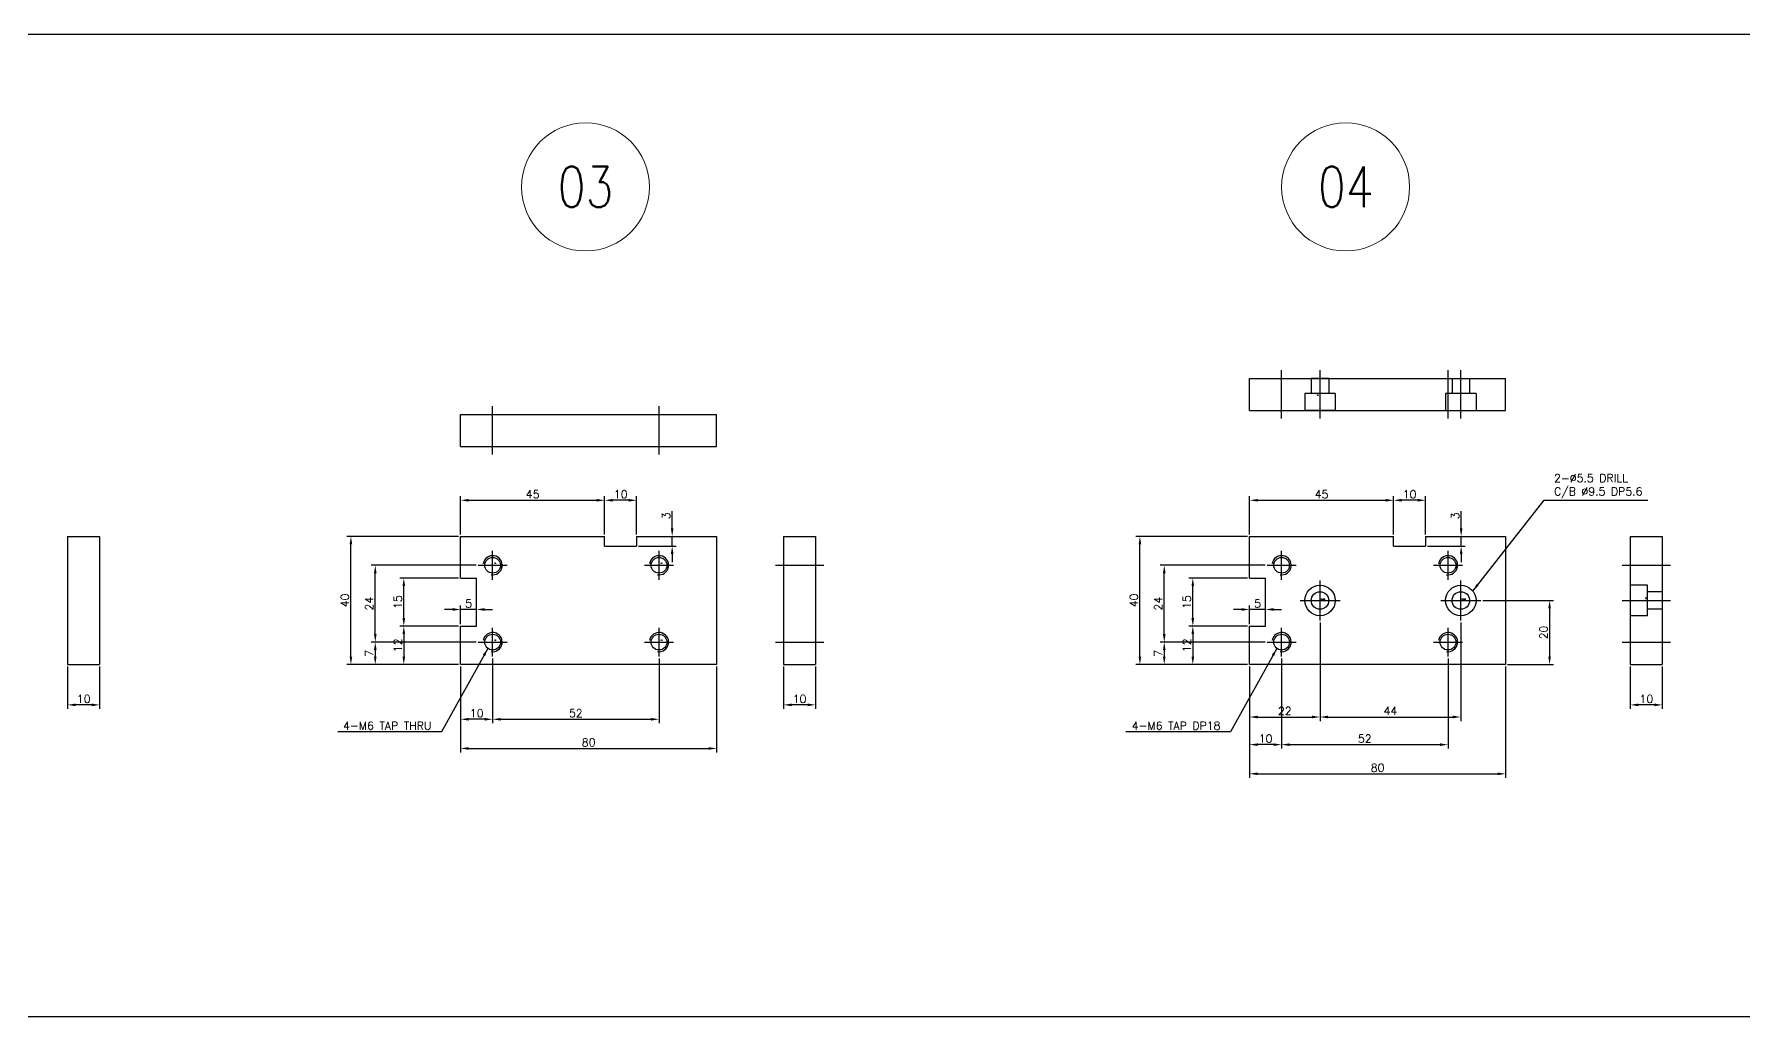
# Model space of a CAD drawing. Header units: millimetres. Extents: x 6260 to 8547, y 5314 to 5985.
# Drawn here: x 6922 to 7456, y 5314 to 5621 of the extents above; entities that cross this region are included whole.
import ezdxf
from ezdxf.enums import TextEntityAlignment as Align

# ---------------------------------------------------------------- set-up
doc = ezdxf.new("R2010")
doc.units = ezdxf.units.MM
doc.linetypes.add('CENTER', pattern=[50.8, 31.75, -6.35, 6.35, -6.35])
doc.linetypes.add('HIDDEN', pattern=[9.525, 6.35, -3.175])
doc.layers.add('05_Datum&CARLine', color=1, linetype='Continuous', lineweight=9)
doc.layers.add('22_Text', color=2, linetype='Continuous', lineweight=20)
doc.layers.add('1', color=220, linetype='CENTER')
doc.layers.add('3', color=223, linetype='HIDDEN')
doc.styles.get("Standard").update_dxf_attribs({"font": 'romans.shx', "bigfont": 'whgtxt.shx'})
doc.dimstyles.new('ISO-25', dxfattribs={"dimtxt": 2.5, "dimasz": 2.5, "dimexe": 1.25, "dimexo": 0.625, "dimtad": 1, "dimtxsty": 'Standard', "dimcen": 2.5, "dimadec": 0, "dimazin": 0, "dimtfac": 1, "dimtmove": 0, "dimatfit": 3, "dimfxl": 1, "dimarcsym": 0})

# ---------------------------------------------------------------- blocks, each defined once
blk = doc.blocks.new('*D367')
at = {"color": 0, "lineweight": -2, "transparency": 16777216}
for p, q in [((6932.18, 5423.87), (6932.18, 5410.65)), ((6942.18, 5423.87), (6942.18, 5410.65)), ((6939.68, 5411.9), (6934.68, 5411.9))]:
    blk.add_line(p, q, dxfattribs=at)
at = {"color": 0, "transparency": 16777216}
for points in [[(6934.68, 5412.31), (6934.68, 5411.48), (6932.18, 5411.9)], [(6939.68, 5412.31), (6939.68, 5411.48), (6942.18, 5411.9)]]:
    blk.add_solid(points, dxfattribs=at)
at = {"layer": 'Defpoints', "color": 0, "transparency": 16777216}
for p in [(6932.18, 5424.5), (6942.18, 5424.5), (6932.18, 5411.9)]:
    blk.add_point(p, dxfattribs=at)
at = {"color": 0, "transparency": 16777216, "insert": (6937.18, 5413.77), "char_height": 2.5, "attachment_point": 5}
blk.add_mtext('10', dxfattribs=at)
blk = doc.blocks.new('*D295')
at = {"color": 0, "lineweight": -2, "transparency": 16777216}
for p, q in [((7054.36, 5436.5), (7035.98, 5436.5)), ((7037.23, 5434), (7037.23, 5427)), ((7054.36, 5424.5), (7035.98, 5424.5))]:
    blk.add_line(p, q, dxfattribs=at)
at = {"color": 0, "transparency": 16777216}
for points in [[(7036.82, 5434), (7037.65, 5434), (7037.23, 5436.5)], [(7036.82, 5427), (7037.65, 5427), (7037.23, 5424.5)]]:
    blk.add_solid(points, dxfattribs=at)
at = {"layer": 'Defpoints', "color": 0, "transparency": 16777216}
for p in [(7054.99, 5436.5), (7037.23, 5424.5), (7054.99, 5424.5)]:
    blk.add_point(p, dxfattribs=at)
at = {"color": 0, "transparency": 16777216, "insert": (7035.36, 5430.5), "char_height": 2.5, "attachment_point": 5, "rotation": 90}
blk.add_mtext('12', dxfattribs=at)
blk = doc.blocks.new('*D296')
at = {"color": 0, "lineweight": -2, "transparency": 16777216}
for p, q in [((7054.36, 5451.5), (7035.98, 5451.5)), ((7037.23, 5439), (7037.23, 5449)), ((7054.36, 5436.5), (7035.98, 5436.5))]:
    blk.add_line(p, q, dxfattribs=at)
at = {"color": 0, "transparency": 16777216}
for points in [[(7036.82, 5449), (7037.65, 5449), (7037.23, 5451.5)], [(7036.82, 5439), (7037.65, 5439), (7037.23, 5436.5)]]:
    blk.add_solid(points, dxfattribs=at)
at = {"layer": 'Defpoints', "color": 0, "transparency": 16777216}
for p in [(7037.23, 5451.5), (7054.99, 5451.5), (7054.99, 5436.5)]:
    blk.add_point(p, dxfattribs=at)
at = {"color": 0, "transparency": 16777216, "insert": (7035.36, 5444), "char_height": 2.5, "attachment_point": 5, "rotation": 90}
blk.add_mtext('15', dxfattribs=at)
blk = doc.blocks.new('*D297')
at = {"color": 0, "lineweight": -2, "transparency": 16777216}
for p, q in [((7052.49, 5441.69), (7049.99, 5441.69)), ((7054.99, 5437.12), (7054.99, 5442.94)), ((7059.99, 5441.69), (7054.99, 5441.69)), ((7059.99, 5437.12), (7059.99, 5442.94)), ((7062.49, 5441.69), (7064.99, 5441.69))]:
    blk.add_line(p, q, dxfattribs=at)
at = {"color": 0, "transparency": 16777216}
for points in [[(7052.49, 5442.11), (7052.49, 5441.27), (7054.99, 5441.69)], [(7062.49, 5442.11), (7062.49, 5441.27), (7059.99, 5441.69)]]:
    blk.add_solid(points, dxfattribs=at)
at = {"layer": 'Defpoints', "color": 0, "transparency": 16777216}
for p in [(7054.99, 5441.69), (7054.99, 5436.5), (7059.99, 5436.5)]:
    blk.add_point(p, dxfattribs=at)
at = {"color": 0, "transparency": 16777216, "insert": (7057.49, 5443.57), "char_height": 2.5, "attachment_point": 5}
blk.add_mtext('5', dxfattribs=at)
blk = doc.blocks.new('*D298')
at = {"color": 0, "lineweight": -2, "transparency": 16777216}
for p, q in [((7054.99, 5465.12), (7054.99, 5477.04)), ((7099.99, 5465.12), (7099.99, 5477.04)), ((7057.49, 5475.79), (7097.49, 5475.79))]:
    blk.add_line(p, q, dxfattribs=at)
at = {"color": 0, "transparency": 16777216}
for points in [[(7057.49, 5476.21), (7057.49, 5475.37), (7054.99, 5475.79)], [(7097.49, 5476.21), (7097.49, 5475.37), (7099.99, 5475.79)]]:
    blk.add_solid(points, dxfattribs=at)
at = {"layer": 'Defpoints', "color": 0, "transparency": 16777216}
for p in [(7099.99, 5475.79), (7054.99, 5464.5), (7099.99, 5464.5)]:
    blk.add_point(p, dxfattribs=at)
at = {"color": 0, "transparency": 16777216, "insert": (7077.49, 5477.66), "char_height": 2.5, "attachment_point": 5}
blk.add_mtext('45', dxfattribs=at)
blk = doc.blocks.new('*D299')
at = {"color": 0, "lineweight": -2, "transparency": 16777216}
for p, q in [((7099.99, 5465.12), (7099.99, 5477.04)), ((7109.99, 5465.12), (7109.99, 5477.04)), ((7107.49, 5475.79), (7102.49, 5475.79))]:
    blk.add_line(p, q, dxfattribs=at)
at = {"color": 0, "transparency": 16777216}
for points in [[(7102.49, 5476.21), (7102.49, 5475.37), (7099.99, 5475.79)], [(7107.49, 5476.21), (7107.49, 5475.37), (7109.99, 5475.79)]]:
    blk.add_solid(points, dxfattribs=at)
at = {"layer": 'Defpoints', "color": 0, "transparency": 16777216}
for p in [(7099.99, 5475.79), (7099.99, 5464.5), (7109.99, 5464.5)]:
    blk.add_point(p, dxfattribs=at)
at = {"color": 0, "transparency": 16777216, "insert": (7104.99, 5477.66), "char_height": 2.5, "attachment_point": 5}
blk.add_mtext('10', dxfattribs=at)
blk = doc.blocks.new('*D300')
at = {"color": 0, "lineweight": -2, "transparency": 16777216}
for p, q in [((7121.09, 5467), (7121.09, 5472.41)), ((7110.61, 5464.5), (7122.34, 5464.5)), ((7110.61, 5461.5), (7122.34, 5461.5)), ((7121.09, 5461.5), (7121.09, 5464.5)), ((7121.09, 5459), (7121.09, 5456.5))]:
    blk.add_line(p, q, dxfattribs=at)
at = {"color": 0, "transparency": 16777216}
for points in [[(7120.67, 5467), (7121.51, 5467), (7121.09, 5464.5)], [(7120.67, 5459), (7121.51, 5459), (7121.09, 5461.5)]]:
    blk.add_solid(points, dxfattribs=at)
at = {"layer": 'Defpoints', "color": 0, "transparency": 16777216}
for p in [(7109.99, 5464.5), (7109.99, 5461.5), (7121.09, 5461.5)]:
    blk.add_point(p, dxfattribs=at)
at = {"color": 0, "transparency": 16777216, "insert": (7119.22, 5470.95), "char_height": 2.5, "attachment_point": 5, "rotation": 90}
blk.add_mtext('3', dxfattribs=at)
blk = doc.blocks.new('*D301')
at = {"color": 0, "lineweight": -2, "transparency": 16777216}
for p, q in [((7054.99, 5423.87), (7054.99, 5397.05)), ((7134.99, 5423.87), (7134.99, 5397.05)), ((7057.49, 5398.3), (7132.49, 5398.3))]:
    blk.add_line(p, q, dxfattribs=at)
at = {"color": 0, "transparency": 16777216}
for points in [[(7057.49, 5398.71), (7057.49, 5397.88), (7054.99, 5398.3)], [(7132.49, 5398.71), (7132.49, 5397.88), (7134.99, 5398.3)]]:
    blk.add_solid(points, dxfattribs=at)
at = {"layer": 'Defpoints', "color": 0, "transparency": 16777216}
for p in [(7054.99, 5424.5), (7134.99, 5424.5), (7134.99, 5398.3)]:
    blk.add_point(p, dxfattribs=at)
at = {"color": 0, "transparency": 16777216, "insert": (7094.99, 5400.17), "char_height": 2.5, "attachment_point": 5}
blk.add_mtext('80', dxfattribs=at)
blk = doc.blocks.new('*D302')
at = {"color": 0, "lineweight": -2, "transparency": 16777216}
for p, q in [((7054.36, 5464.5), (7019.46, 5464.5)), ((7020.71, 5427), (7020.71, 5462)), ((7054.36, 5424.5), (7019.46, 5424.5))]:
    blk.add_line(p, q, dxfattribs=at)
at = {"color": 0, "transparency": 16777216}
for points in [[(7020.29, 5462), (7021.12, 5462), (7020.71, 5464.5)], [(7020.29, 5427), (7021.12, 5427), (7020.71, 5424.5)]]:
    blk.add_solid(points, dxfattribs=at)
at = {"layer": 'Defpoints', "color": 0, "transparency": 16777216}
for p in [(7020.71, 5464.5), (7054.99, 5464.5), (7054.99, 5424.5)]:
    blk.add_point(p, dxfattribs=at)
at = {"color": 0, "transparency": 16777216, "insert": (7018.83, 5444.5), "char_height": 2.5, "attachment_point": 5, "rotation": 90}
blk.add_mtext('40', dxfattribs=at)
blk = doc.blocks.new('*D359')
at = {"color": 0, "lineweight": -2, "transparency": 16777216}
for p, q in [((7064.99, 5426.37), (7064.99, 5406.15)), ((7116.99, 5426.37), (7116.99, 5406.15)), ((7067.49, 5407.4), (7114.49, 5407.4))]:
    blk.add_line(p, q, dxfattribs=at)
at = {"color": 0, "transparency": 16777216}
for points in [[(7067.49, 5407.82), (7067.49, 5406.99), (7064.99, 5407.4)], [(7114.49, 5407.82), (7114.49, 5406.99), (7116.99, 5407.4)]]:
    blk.add_solid(points, dxfattribs=at)
at = {"layer": 'Defpoints', "color": 0, "transparency": 16777216}
for p in [(7064.99, 5427), (7116.99, 5427), (7116.99, 5407.4)]:
    blk.add_point(p, dxfattribs=at)
at = {"color": 0, "transparency": 16777216, "insert": (7090.99, 5409.28), "char_height": 2.5, "attachment_point": 5}
blk.add_mtext('52', dxfattribs=at)
blk = doc.blocks.new('*D360')
at = {"color": 0, "lineweight": -2, "transparency": 16777216}
for p, q in [((7054.99, 5423.87), (7054.99, 5406.15)), ((7064.99, 5426.37), (7064.99, 5406.15)), ((7062.49, 5407.4), (7057.49, 5407.4))]:
    blk.add_line(p, q, dxfattribs=at)
at = {"color": 0, "transparency": 16777216}
for points in [[(7057.49, 5407.82), (7057.49, 5406.99), (7054.99, 5407.4)], [(7062.49, 5407.82), (7062.49, 5406.99), (7064.99, 5407.4)]]:
    blk.add_solid(points, dxfattribs=at)
at = {"layer": 'Defpoints', "color": 0, "transparency": 16777216}
for p in [(7054.99, 5424.5), (7064.99, 5427), (7054.99, 5407.4)]:
    blk.add_point(p, dxfattribs=at)
at = {"color": 0, "transparency": 16777216, "insert": (7059.99, 5409.28), "char_height": 2.5, "attachment_point": 5}
blk.add_mtext('10', dxfattribs=at)
blk = doc.blocks.new('*D361')
at = {"color": 0, "lineweight": -2, "transparency": 16777216}
for p, q in [((7059.86, 5431.5), (7027.06, 5431.5)), ((7028.31, 5429), (7028.31, 5427)), ((7054.36, 5424.5), (7027.06, 5424.5))]:
    blk.add_line(p, q, dxfattribs=at)
at = {"color": 0, "transparency": 16777216}
for points in [[(7027.9, 5429), (7028.73, 5429), (7028.31, 5431.5)], [(7027.9, 5427), (7028.73, 5427), (7028.31, 5424.5)]]:
    blk.add_solid(points, dxfattribs=at)
at = {"layer": 'Defpoints', "color": 0, "transparency": 16777216}
for p in [(7060.49, 5431.5), (7028.31, 5424.5), (7054.99, 5424.5)]:
    blk.add_point(p, dxfattribs=at)
at = {"color": 0, "transparency": 16777216, "insert": (7026.44, 5428), "char_height": 2.5, "attachment_point": 5, "rotation": 90}
blk.add_mtext('7', dxfattribs=at)
blk = doc.blocks.new('*D362')
at = {"color": 0, "lineweight": -2, "transparency": 16777216}
for p, q in [((7059.86, 5455.5), (7027.06, 5455.5)), ((7028.31, 5434), (7028.31, 5453)), ((7059.86, 5431.5), (7027.06, 5431.5))]:
    blk.add_line(p, q, dxfattribs=at)
at = {"color": 0, "transparency": 16777216}
for points in [[(7027.9, 5453), (7028.73, 5453), (7028.31, 5455.5)], [(7027.9, 5434), (7028.73, 5434), (7028.31, 5431.5)]]:
    blk.add_solid(points, dxfattribs=at)
at = {"layer": 'Defpoints', "color": 0, "transparency": 16777216}
for p in [(7028.31, 5455.5), (7060.49, 5455.5), (7060.49, 5431.5)]:
    blk.add_point(p, dxfattribs=at)
at = {"color": 0, "transparency": 16777216, "insert": (7026.44, 5443.5), "char_height": 2.5, "attachment_point": 5, "rotation": 90}
blk.add_mtext('24', dxfattribs=at)
blk = doc.blocks.new('*D370')
at = {"color": 0, "lineweight": -2, "transparency": 16777216}
for p, q in [((7155.9, 5423.87), (7155.9, 5410.65)), ((7165.9, 5423.87), (7165.9, 5410.65)), ((7163.4, 5411.9), (7158.4, 5411.9))]:
    blk.add_line(p, q, dxfattribs=at)
at = {"color": 0, "transparency": 16777216}
for points in [[(7158.4, 5412.31), (7158.4, 5411.48), (7155.9, 5411.9)], [(7163.4, 5412.31), (7163.4, 5411.48), (7165.9, 5411.9)]]:
    blk.add_solid(points, dxfattribs=at)
at = {"layer": 'Defpoints', "color": 0, "transparency": 16777216}
for p in [(7155.9, 5424.5), (7165.9, 5424.5), (7155.9, 5411.9)]:
    blk.add_point(p, dxfattribs=at)
at = {"color": 0, "transparency": 16777216, "insert": (7160.9, 5413.77), "char_height": 2.5, "attachment_point": 5}
blk.add_mtext('10', dxfattribs=at)
blk = doc.blocks.new('*D303')
at = {"color": 0, "lineweight": -2, "transparency": 16777216}
for p, q in [((7300.92, 5436.5), (7282.54, 5436.5)), ((7283.79, 5434), (7283.79, 5427)), ((7300.92, 5424.5), (7282.54, 5424.5))]:
    blk.add_line(p, q, dxfattribs=at)
at = {"color": 0, "transparency": 16777216}
for points in [[(7283.37, 5434), (7284.2, 5434), (7283.79, 5436.5)], [(7283.37, 5427), (7284.2, 5427), (7283.79, 5424.5)]]:
    blk.add_solid(points, dxfattribs=at)
at = {"layer": 'Defpoints', "color": 0, "transparency": 16777216}
for p in [(7301.54, 5436.5), (7283.79, 5424.5), (7301.54, 5424.5)]:
    blk.add_point(p, dxfattribs=at)
at = {"color": 0, "transparency": 16777216, "insert": (7281.91, 5430.5), "char_height": 2.5, "attachment_point": 5, "rotation": 90}
blk.add_mtext('12', dxfattribs=at)
blk = doc.blocks.new('*D304')
at = {"color": 0, "lineweight": -2, "transparency": 16777216}
for p, q in [((7300.92, 5451.5), (7282.54, 5451.5)), ((7283.79, 5439), (7283.79, 5449)), ((7300.92, 5436.5), (7282.54, 5436.5))]:
    blk.add_line(p, q, dxfattribs=at)
at = {"color": 0, "transparency": 16777216}
for points in [[(7283.37, 5449), (7284.2, 5449), (7283.79, 5451.5)], [(7283.37, 5439), (7284.2, 5439), (7283.79, 5436.5)]]:
    blk.add_solid(points, dxfattribs=at)
at = {"layer": 'Defpoints', "color": 0, "transparency": 16777216}
for p in [(7283.79, 5451.5), (7301.54, 5451.5), (7301.54, 5436.5)]:
    blk.add_point(p, dxfattribs=at)
at = {"color": 0, "transparency": 16777216, "insert": (7281.91, 5444), "char_height": 2.5, "attachment_point": 5, "rotation": 90}
blk.add_mtext('15', dxfattribs=at)
blk = doc.blocks.new('*D305')
at = {"color": 0, "lineweight": -2, "transparency": 16777216}
for p, q in [((7299.04, 5441.69), (7296.54, 5441.69)), ((7301.54, 5437.12), (7301.54, 5442.94)), ((7306.54, 5441.69), (7301.54, 5441.69)), ((7306.54, 5437.12), (7306.54, 5442.94)), ((7309.04, 5441.69), (7311.54, 5441.69))]:
    blk.add_line(p, q, dxfattribs=at)
at = {"color": 0, "transparency": 16777216}
for points in [[(7299.04, 5442.11), (7299.04, 5441.27), (7301.54, 5441.69)], [(7309.04, 5442.11), (7309.04, 5441.27), (7306.54, 5441.69)]]:
    blk.add_solid(points, dxfattribs=at)
at = {"layer": 'Defpoints', "color": 0, "transparency": 16777216}
for p in [(7301.54, 5441.69), (7301.54, 5436.5), (7306.54, 5436.5)]:
    blk.add_point(p, dxfattribs=at)
at = {"color": 0, "transparency": 16777216, "insert": (7304.04, 5443.57), "char_height": 2.5, "attachment_point": 5}
blk.add_mtext('5', dxfattribs=at)
blk = doc.blocks.new('*D306')
at = {"color": 0, "lineweight": -2, "transparency": 16777216}
for p, q in [((7301.54, 5465.12), (7301.54, 5477.04)), ((7346.54, 5465.12), (7346.54, 5477.04)), ((7304.04, 5475.79), (7344.04, 5475.79))]:
    blk.add_line(p, q, dxfattribs=at)
at = {"color": 0, "transparency": 16777216}
for points in [[(7304.04, 5476.21), (7304.04, 5475.37), (7301.54, 5475.79)], [(7344.04, 5476.21), (7344.04, 5475.37), (7346.54, 5475.79)]]:
    blk.add_solid(points, dxfattribs=at)
at = {"layer": 'Defpoints', "color": 0, "transparency": 16777216}
for p in [(7346.54, 5475.79), (7301.54, 5464.5), (7346.54, 5464.5)]:
    blk.add_point(p, dxfattribs=at)
at = {"color": 0, "transparency": 16777216, "insert": (7324.04, 5477.66), "char_height": 2.5, "attachment_point": 5}
blk.add_mtext('45', dxfattribs=at)
blk = doc.blocks.new('*D307')
at = {"color": 0, "lineweight": -2, "transparency": 16777216}
for p, q in [((7346.54, 5465.12), (7346.54, 5477.04)), ((7356.54, 5465.12), (7356.54, 5477.04)), ((7354.04, 5475.79), (7349.04, 5475.79))]:
    blk.add_line(p, q, dxfattribs=at)
at = {"color": 0, "transparency": 16777216}
for points in [[(7349.04, 5476.21), (7349.04, 5475.37), (7346.54, 5475.79)], [(7354.04, 5476.21), (7354.04, 5475.37), (7356.54, 5475.79)]]:
    blk.add_solid(points, dxfattribs=at)
at = {"layer": 'Defpoints', "color": 0, "transparency": 16777216}
for p in [(7346.54, 5475.79), (7346.54, 5464.5), (7356.54, 5464.5)]:
    blk.add_point(p, dxfattribs=at)
at = {"color": 0, "transparency": 16777216, "insert": (7351.54, 5477.66), "char_height": 2.5, "attachment_point": 5}
blk.add_mtext('10', dxfattribs=at)
blk = doc.blocks.new('*D308')
at = {"color": 0, "lineweight": -2, "transparency": 16777216}
for p, q in [((7367.64, 5467), (7367.64, 5472.41)), ((7357.17, 5464.5), (7368.89, 5464.5)), ((7357.17, 5461.5), (7368.89, 5461.5)), ((7367.64, 5461.5), (7367.64, 5464.5)), ((7367.64, 5459), (7367.64, 5456.5))]:
    blk.add_line(p, q, dxfattribs=at)
at = {"color": 0, "transparency": 16777216}
for points in [[(7367.23, 5467), (7368.06, 5467), (7367.64, 5464.5)], [(7367.23, 5459), (7368.06, 5459), (7367.64, 5461.5)]]:
    blk.add_solid(points, dxfattribs=at)
at = {"layer": 'Defpoints', "color": 0, "transparency": 16777216}
for p in [(7356.54, 5464.5), (7356.54, 5461.5), (7367.64, 5461.5)]:
    blk.add_point(p, dxfattribs=at)
at = {"color": 0, "transparency": 16777216, "insert": (7365.77, 5470.95), "char_height": 2.5, "attachment_point": 5, "rotation": 90}
blk.add_mtext('3', dxfattribs=at)
blk = doc.blocks.new('*D309')
at = {"color": 0, "lineweight": -2, "transparency": 16777216}
for p, q in [((7301.54, 5423.87), (7301.54, 5389.12)), ((7381.54, 5423.87), (7381.54, 5389.12)), ((7304.04, 5390.37), (7379.04, 5390.37))]:
    blk.add_line(p, q, dxfattribs=at)
at = {"color": 0, "transparency": 16777216}
for points in [[(7304.04, 5390.79), (7304.04, 5389.95), (7301.54, 5390.37)], [(7379.04, 5390.79), (7379.04, 5389.95), (7381.54, 5390.37)]]:
    blk.add_solid(points, dxfattribs=at)
at = {"layer": 'Defpoints', "color": 0, "transparency": 16777216}
for p in [(7301.54, 5424.5), (7381.54, 5424.5), (7381.54, 5390.37)]:
    blk.add_point(p, dxfattribs=at)
at = {"color": 0, "transparency": 16777216, "insert": (7341.54, 5392.25), "char_height": 2.5, "attachment_point": 5}
blk.add_mtext('80', dxfattribs=at)
blk = doc.blocks.new('*D310')
at = {"color": 0, "lineweight": -2, "transparency": 16777216}
for p, q in [((7300.92, 5464.5), (7266.01, 5464.5)), ((7267.26, 5427), (7267.26, 5462)), ((7300.92, 5424.5), (7266.01, 5424.5))]:
    blk.add_line(p, q, dxfattribs=at)
at = {"color": 0, "transparency": 16777216}
for points in [[(7266.84, 5462), (7267.68, 5462), (7267.26, 5464.5)], [(7266.84, 5427), (7267.68, 5427), (7267.26, 5424.5)]]:
    blk.add_solid(points, dxfattribs=at)
at = {"layer": 'Defpoints', "color": 0, "transparency": 16777216}
for p in [(7267.26, 5464.5), (7301.54, 5464.5), (7301.54, 5424.5)]:
    blk.add_point(p, dxfattribs=at)
at = {"color": 0, "transparency": 16777216, "insert": (7265.38, 5444.5), "char_height": 2.5, "attachment_point": 5, "rotation": 90}
blk.add_mtext('40', dxfattribs=at)
blk = doc.blocks.new('*D311')
at = {"color": 0, "lineweight": -2, "transparency": 16777216}
for p, q in [((7311.54, 5426.37), (7311.54, 5398.23)), ((7363.54, 5426.37), (7363.54, 5398.23)), ((7314.04, 5399.48), (7361.04, 5399.48))]:
    blk.add_line(p, q, dxfattribs=at)
at = {"color": 0, "transparency": 16777216}
for points in [[(7314.04, 5399.89), (7314.04, 5399.06), (7311.54, 5399.48)], [(7361.04, 5399.89), (7361.04, 5399.06), (7363.54, 5399.48)]]:
    blk.add_solid(points, dxfattribs=at)
at = {"layer": 'Defpoints', "color": 0, "transparency": 16777216}
for p in [(7311.54, 5427), (7363.54, 5427), (7363.54, 5399.48)]:
    blk.add_point(p, dxfattribs=at)
at = {"color": 0, "transparency": 16777216, "insert": (7337.54, 5401.35), "char_height": 2.5, "attachment_point": 5}
blk.add_mtext('52', dxfattribs=at)
blk = doc.blocks.new('*D312')
at = {"color": 0, "lineweight": -2, "transparency": 16777216}
for p, q in [((7301.54, 5423.87), (7301.54, 5398.23)), ((7311.54, 5426.37), (7311.54, 5398.23)), ((7309.04, 5399.48), (7304.04, 5399.48))]:
    blk.add_line(p, q, dxfattribs=at)
at = {"color": 0, "transparency": 16777216}
for points in [[(7304.04, 5399.89), (7304.04, 5399.06), (7301.54, 5399.48)], [(7309.04, 5399.89), (7309.04, 5399.06), (7311.54, 5399.48)]]:
    blk.add_solid(points, dxfattribs=at)
at = {"layer": 'Defpoints', "color": 0, "transparency": 16777216}
for p in [(7301.54, 5424.5), (7311.54, 5427), (7301.54, 5399.48)]:
    blk.add_point(p, dxfattribs=at)
at = {"color": 0, "transparency": 16777216, "insert": (7306.54, 5401.35), "char_height": 2.5, "attachment_point": 5}
blk.add_mtext('10', dxfattribs=at)
blk = doc.blocks.new('*D313')
at = {"color": 0, "lineweight": -2, "transparency": 16777216}
for p, q in [((7306.42, 5431.5), (7273.62, 5431.5)), ((7274.87, 5429), (7274.87, 5427)), ((7300.92, 5424.5), (7273.62, 5424.5))]:
    blk.add_line(p, q, dxfattribs=at)
at = {"color": 0, "transparency": 16777216}
for points in [[(7274.45, 5429), (7275.28, 5429), (7274.87, 5431.5)], [(7274.45, 5427), (7275.28, 5427), (7274.87, 5424.5)]]:
    blk.add_solid(points, dxfattribs=at)
at = {"layer": 'Defpoints', "color": 0, "transparency": 16777216}
for p in [(7307.04, 5431.5), (7274.87, 5424.5), (7301.54, 5424.5)]:
    blk.add_point(p, dxfattribs=at)
at = {"color": 0, "transparency": 16777216, "insert": (7272.99, 5428), "char_height": 2.5, "attachment_point": 5, "rotation": 90}
blk.add_mtext('7', dxfattribs=at)
blk = doc.blocks.new('*D314')
at = {"color": 0, "lineweight": -2, "transparency": 16777216}
for p, q in [((7306.42, 5455.5), (7273.62, 5455.5)), ((7274.87, 5434), (7274.87, 5453)), ((7306.42, 5431.5), (7273.62, 5431.5))]:
    blk.add_line(p, q, dxfattribs=at)
at = {"color": 0, "transparency": 16777216}
for points in [[(7274.45, 5453), (7275.28, 5453), (7274.87, 5455.5)], [(7274.45, 5434), (7275.28, 5434), (7274.87, 5431.5)]]:
    blk.add_solid(points, dxfattribs=at)
at = {"layer": 'Defpoints', "color": 0, "transparency": 16777216}
for p in [(7274.87, 5455.5), (7307.04, 5455.5), (7307.04, 5431.5)]:
    blk.add_point(p, dxfattribs=at)
at = {"color": 0, "transparency": 16777216, "insert": (7272.99, 5443.5), "char_height": 2.5, "attachment_point": 5, "rotation": 90}
blk.add_mtext('24', dxfattribs=at)
blk = doc.blocks.new('*D315')
at = {"color": 0, "lineweight": -2, "transparency": 16777216}
for p, q in [((7420.51, 5423.87), (7420.51, 5410.65)), ((7430.51, 5423.87), (7430.51, 5410.65)), ((7428.01, 5411.9), (7423.01, 5411.9))]:
    blk.add_line(p, q, dxfattribs=at)
at = {"color": 0, "transparency": 16777216}
for points in [[(7423.01, 5412.31), (7423.01, 5411.48), (7420.51, 5411.9)], [(7428.01, 5412.31), (7428.01, 5411.48), (7430.51, 5411.9)]]:
    blk.add_solid(points, dxfattribs=at)
at = {"layer": 'Defpoints', "color": 0, "transparency": 16777216}
for p in [(7420.51, 5424.5), (7430.51, 5424.5), (7420.51, 5411.9)]:
    blk.add_point(p, dxfattribs=at)
at = {"color": 0, "transparency": 16777216, "insert": (7425.51, 5413.77), "char_height": 2.5, "attachment_point": 5}
blk.add_mtext('10', dxfattribs=at)
blk = doc.blocks.new('*D372')
at = {"color": 0, "lineweight": -2, "transparency": 16777216}
for p, q in [((7323.54, 5437.62), (7323.54, 5406.86)), ((7301.54, 5423.87), (7301.54, 5406.86)), ((7304.04, 5408.11), (7321.04, 5408.11))]:
    blk.add_line(p, q, dxfattribs=at)
at = {"color": 0, "transparency": 16777216}
for points in [[(7304.04, 5408.53), (7304.04, 5407.7), (7301.54, 5408.11)], [(7321.04, 5408.53), (7321.04, 5407.7), (7323.54, 5408.11)]]:
    blk.add_solid(points, dxfattribs=at)
at = {"layer": 'Defpoints', "color": 0, "transparency": 16777216}
for p in [(7323.54, 5438.25), (7301.54, 5424.5), (7323.54, 5408.11)]:
    blk.add_point(p, dxfattribs=at)
at = {"color": 0, "transparency": 16777216, "insert": (7312.54, 5409.99), "char_height": 2.5, "attachment_point": 5}
blk.add_mtext('22', dxfattribs=at)
blk = doc.blocks.new('*D373')
at = {"color": 0, "lineweight": -2, "transparency": 16777216}
for p, q in [((7323.54, 5437.62), (7323.54, 5406.86)), ((7367.54, 5437.62), (7367.54, 5406.86)), ((7326.04, 5408.11), (7365.04, 5408.11))]:
    blk.add_line(p, q, dxfattribs=at)
at = {"color": 0, "transparency": 16777216}
for points in [[(7326.04, 5408.53), (7326.04, 5407.7), (7323.54, 5408.11)], [(7365.04, 5408.53), (7365.04, 5407.7), (7367.54, 5408.11)]]:
    blk.add_solid(points, dxfattribs=at)
at = {"layer": 'Defpoints', "color": 0, "transparency": 16777216}
for p in [(7323.54, 5438.25), (7367.54, 5438.25), (7367.54, 5408.11)]:
    blk.add_point(p, dxfattribs=at)
at = {"color": 0, "transparency": 16777216, "insert": (7345.54, 5409.99), "char_height": 2.5, "attachment_point": 5}
blk.add_mtext('44', dxfattribs=at)
blk = doc.blocks.new('*D374')
at = {"color": 0, "lineweight": -2, "transparency": 16777216}
for p, q in [((7374.42, 5444.5), (7396.53, 5444.5)), ((7395.28, 5442), (7395.28, 5427)), ((7382.17, 5424.5), (7396.53, 5424.5))]:
    blk.add_line(p, q, dxfattribs=at)
at = {"color": 0, "transparency": 16777216}
for points in [[(7394.87, 5442), (7395.7, 5442), (7395.28, 5444.5)], [(7394.87, 5427), (7395.7, 5427), (7395.28, 5424.5)]]:
    blk.add_solid(points, dxfattribs=at)
at = {"layer": 'Defpoints', "color": 0, "transparency": 16777216}
for p in [(7373.79, 5444.5), (7381.54, 5424.5), (7395.28, 5424.5)]:
    blk.add_point(p, dxfattribs=at)
at = {"color": 0, "transparency": 16777216, "insert": (7393.41, 5434.5), "char_height": 2.5, "attachment_point": 5, "rotation": 90}
blk.add_mtext('20', dxfattribs=at)

msp = doc.modelspace()

# ---------------------------------------------------------------- linework, layer by layer
for p, q in [((6260.412, 5621.337), (8546.856, 5621.337)), ((7320.791, 5513.788), (7320.791, 5509.188)), ((7326.291, 5513.788), (7320.791, 5513.788)), ((7326.291, 5513.788), (7326.291, 5509.188)), ((7364.791, 5513.788), (7364.791, 5509.188)), ((7370.291, 5513.788), (7370.291, 5509.188)), ((7318.791, 5509.188), (7318.791, 5503.788)), ((7328.291, 5509.188), (7318.791, 5509.188)), ((7328.291, 5509.188), (7328.291, 5503.788)), ((7362.791, 5509.188), (7362.791, 5503.788)), ((7372.291, 5509.188), (7362.791, 5509.188)), ((7372.291, 5509.188), (7372.291, 5503.788)), ((7328.291, 5503.788), (7318.791, 5503.788)), ((7425.908, 5449.245), (7420.508, 5449.245)), ((7425.908, 5439.745), (7425.908, 5449.245)), ((7430.508, 5447.245), (7425.908, 5447.245)), ((7425.908, 5439.745), (7420.508, 5439.745)), ((7430.508, 5441.745), (7425.908, 5441.745)), ((8546.856, 5314.492), (6260.412, 5314.492))]:
    msp.add_line(p, q)
at = {"color": 3}
for p, q in [((7301.541, 5503.788), (7301.541, 5513.788)), ((7301.541, 5513.788), (7381.541, 5513.788)), ((7381.541, 5503.788), (7381.541, 5513.788)), ((7301.541, 5503.788), (7381.541, 5503.788)), ((7054.988, 5492.543), (7054.988, 5502.543)), ((7054.988, 5502.543), (7134.988, 5502.543)), ((7134.988, 5492.543), (7134.988, 5502.543)), ((7054.988, 5492.543), (7134.988, 5492.543)), ((6932.182, 5464.495), (6942.182, 5464.495)), ((6932.182, 5464.495), (6932.182, 5424.495)), ((6942.182, 5464.495), (6942.182, 5424.495)), ((7054.988, 5464.495), (7099.988, 5464.495)), ((7054.988, 5451.495), (7054.988, 5464.495)), ((7099.988, 5461.495), (7099.988, 5464.495)), ((7099.988, 5461.495), (7109.988, 5461.495)), ((7109.988, 5464.495), (7134.988, 5464.495)), ((7109.988, 5464.495), (7109.988, 5461.495)), ((7134.988, 5464.495), (7134.988, 5424.495)), ((7155.897, 5464.495), (7165.897, 5464.495)), ((7155.897, 5464.495), (7155.897, 5424.495)), ((7165.897, 5464.495), (7165.897, 5424.495)), ((7301.541, 5464.495), (7346.541, 5464.495)), ((7301.541, 5451.495), (7301.541, 5464.495)), ((7346.541, 5461.495), (7346.541, 5464.495)), ((7346.541, 5461.495), (7356.541, 5461.495)), ((7356.541, 5464.495), (7381.541, 5464.495)), ((7356.541, 5464.495), (7356.541, 5461.495)), ((7381.541, 5464.495), (7381.541, 5424.495)), ((7420.508, 5464.495), (7430.508, 5464.495)), ((7420.508, 5464.495), (7420.508, 5424.495)), ((7430.508, 5464.495), (7430.508, 5424.495)), ((7054.988, 5451.495), (7059.988, 5451.495)), ((7059.988, 5436.495), (7059.988, 5451.495)), ((7301.541, 5451.495), (7306.541, 5451.495)), ((7306.541, 5436.495), (7306.541, 5451.495)), ((7054.988, 5424.495), (7054.988, 5436.495)), ((7054.988, 5436.495), (7059.988, 5436.495)), ((7301.541, 5424.495), (7301.541, 5436.495)), ((7301.541, 5436.495), (7306.541, 5436.495)), ((6932.182, 5424.495), (6942.182, 5424.495)), ((7134.988, 5424.495), (7054.988, 5424.495)), ((7155.897, 5424.495), (7165.897, 5424.495)), ((7381.541, 5424.495), (7301.541, 5424.495)), ((7420.508, 5424.495), (7430.508, 5424.495))]:
    msp.add_line(p, q, dxfattribs=at)
for centre, radius in [((7064.988, 5455.495), 2.459), ((7116.988, 5455.495), 2.459), ((7311.541, 5455.495), 2.459), ((7363.541, 5455.495), 2.459), ((7323.541, 5444.495), 4.75), ((7323.541, 5444.495), 2.75), ((7367.541, 5444.495), 4.75), ((7367.541, 5444.495), 2.75), ((7064.988, 5431.495), 2.459), ((7116.988, 5431.495), 2.459), ((7311.541, 5431.495), 2.459), ((7363.541, 5431.495), 2.459)]:
    msp.add_circle(centre, radius)
at = {"layer": '05_Datum&CARLine'}
for centre in [(7094.021, 5573.64), (7331.552, 5573.64)]:
    msp.add_circle(centre, 20, dxfattribs=at)
at = {"layer": '1', "ltscale": 5}
for p, q in [((7311.541, 5501.288), (7311.541, 5516.388)), ((7323.541, 5501.288), (7323.541, 5516.388)), ((7363.541, 5501.288), (7363.541, 5516.388)), ((7367.541, 5501.288), (7367.541, 5516.388)), ((7064.988, 5490.043), (7064.988, 5505.143)), ((7116.988, 5490.043), (7116.988, 5505.143)), ((7153.397, 5455.495), (7168.497, 5455.495)), ((7418.008, 5455.495), (7433.108, 5455.495)), ((7323.541, 5438.245), (7323.541, 5450.745)), ((7367.541, 5438.245), (7367.541, 5450.745)), ((7317.291, 5444.495), (7329.791, 5444.495)), ((7361.291, 5444.495), (7373.791, 5444.495)), ((7418.008, 5444.495), (7433.108, 5444.495)), ((7153.397, 5431.495), (7168.497, 5431.495)), ((7418.008, 5431.495), (7433.108, 5431.495))]:
    msp.add_line(p, q, dxfattribs=at)
at = {"layer": '1', "ltscale": 4}
for p, q in [((7064.988, 5450.995), (7064.988, 5459.995)), ((7116.988, 5450.995), (7116.988, 5459.995)), ((7311.541, 5450.995), (7311.541, 5459.995)), ((7363.541, 5450.995), (7363.541, 5459.995)), ((7060.488, 5455.495), (7069.488, 5455.495)), ((7112.488, 5455.495), (7121.488, 5455.495)), ((7307.041, 5455.495), (7316.041, 5455.495)), ((7359.041, 5455.495), (7368.041, 5455.495)), ((7064.988, 5426.995), (7064.988, 5435.995)), ((7116.988, 5426.995), (7116.988, 5435.995)), ((7311.541, 5426.995), (7311.541, 5435.995)), ((7363.541, 5426.995), (7363.541, 5435.995)), ((7060.488, 5431.495), (7069.488, 5431.495)), ((7112.488, 5431.495), (7121.488, 5431.495)), ((7307.041, 5431.495), (7316.041, 5431.495)), ((7359.041, 5431.495), (7368.041, 5431.495))]:
    msp.add_line(p, q, dxfattribs=at)
at = {"layer": '1', "linetype": 'ByBlock'}
for centre in [(7064.988, 5455.495), (7116.988, 5455.495), (7311.541, 5455.495), (7363.541, 5455.495), (7064.988, 5431.495), (7116.988, 5431.495), (7311.541, 5431.495), (7363.541, 5431.495)]:
    msp.add_arc(centre, 3, 260.40593, 170.40593, dxfattribs=at)

# ---------------------------------------------------------------- texts
at = {"color": 1, "char_height": 2.5}
for s, insert, attachment_point in [('2-%%C5.5 DRILL\\PC/B %%C9.5 DP5.6', (7396.661, 5476.46), 7), ('4-M6 TAP THRU', (7045.873, 5404.144), 9)]:
    msp.add_mtext(s, dxfattribs=dict(at, insert=insert, attachment_point=attachment_point))
at = {"insert": (7292.426, 5404.144), "char_height": 2.5, "attachment_point": 9}
msp.add_mtext('4-M6 TAP DP18', dxfattribs=at)
at = {"layer": '22_Text', "width": 0.8}
for s, p in [('03', (7094.021, 5573.64)), ('04', (7331.552, 5573.64))]:
    msp.add_text(s, height=12.675, dxfattribs=at).set_placement(p, align=Align.MIDDLE)
at = {"layer": '3'}
for rotation, p in [(180, (7323.087, 5508.758)), (90, (7425.478, 5444.949))]:
    msp.add_text('M5', height=0.25, rotation=rotation, dxfattribs=at).set_placement(p)
for s, p in [('M6', (7065.532, 5456.011)), ('M6', (7117.532, 5456.011)), ('M5 C/B', (7323.737, 5444.767)), ('M5 C/B', (7367.737, 5444.767)), ('M6', (7065.532, 5432.011)), ('M6', (7117.532, 5432.011))]:
    msp.add_text(s, height=0.25, dxfattribs=at).set_placement(p)

# ---------------------------------------------------------------- dimensions: what is measured, and where the dimension line sits
for base, p1, p2, picture, middle in [((7099.988, 5475.788), (7054.988, 5464.495), (7099.988, 5464.495), '*D298', (7077.488, 5477.663)), ((7099.988, 5475.788), (7109.988, 5464.495), (7099.988, 5464.495), '*D299', (7104.988, 5477.663)), ((7346.541, 5475.788), (7301.541, 5464.495), (7346.541, 5464.495), '*D306', (7324.041, 5477.663)), ((7346.541, 5475.788), (7356.541, 5464.495), (7346.541, 5464.495), '*D307', (7351.541, 5477.663)), ((7054.988, 5441.691), (7059.988, 5436.495), (7054.988, 5436.495), '*D297', (7057.488, 5443.566)), ((7301.541, 5441.691), (7306.541, 5436.495), (7301.541, 5436.495), '*D305', (7304.041, 5443.566)), ((6932.182, 5411.896), (6942.182, 5424.495), (6932.182, 5424.495), '*D367', (6937.182, 5413.771)), ((7134.988, 5398.298), (7054.988, 5424.495), (7134.988, 5424.495), '*D301', (7094.988, 5400.173)), ((7155.897, 5411.896), (7165.897, 5424.495), (7155.897, 5424.495), '*D370', (7160.897, 5413.771)), ((7301.541, 5399.475), (7311.541, 5426.995), (7301.541, 5424.495), '*D312', (7306.541, 5401.35)), ((7381.541, 5390.371), (7301.541, 5424.495), (7381.541, 5424.495), '*D309', (7341.541, 5392.246)), ((7363.541, 5399.475), (7311.541, 5426.995), (7363.541, 5426.995), '*D311', (7337.541, 5401.35)), ((7420.508, 5411.896), (7430.508, 5424.495), (7420.508, 5424.495), '*D315', (7425.508, 5413.771))]:
    dim = msp.add_linear_dim(base=base, p1=p1, p2=p2, dimstyle='ISO-25')
    dim.commit()
    dim.dimension.update_dxf_attribs({"geometry": picture, "text_midpoint": middle})
for base, p1, p2, picture, middle in [((7121.091, 5461.495), (7109.988, 5464.495), (7109.988, 5461.495), '*D300', (7121.091, 5470.954)), ((7367.644, 5461.495), (7356.541, 5464.495), (7356.541, 5461.495), '*D308', (7367.644, 5470.954))]:
    dim = msp.add_linear_dim(base=base, p1=p1, p2=p2, angle=90, dimstyle='ISO-25')
    dim.commit()
    dim.dimension.update_dxf_attribs({"geometry": picture, "text_midpoint": middle, "dimtype": 160})
for base, p1, p2, picture, middle in [((7020.707, 5464.495), (7054.988, 5424.495), (7054.988, 5464.495), '*D302', (7018.832, 5444.495)), ((7267.259, 5464.495), (7301.541, 5424.495), (7301.541, 5464.495), '*D310', (7265.384, 5444.495)), ((7274.867, 5455.495), (7307.041, 5431.495), (7307.041, 5455.495), '*D314', (7272.992, 5443.495)), ((7037.234, 5451.495), (7054.988, 5436.495), (7054.988, 5451.495), '*D296', (7035.359, 5443.995)), ((7283.787, 5451.495), (7301.541, 5436.495), (7301.541, 5451.495), '*D304', (7281.912, 5443.995)), ((7037.234, 5424.495), (7054.988, 5436.495), (7054.988, 5424.495), '*D295', (7035.359, 5430.495)), ((7283.787, 5424.495), (7301.541, 5436.495), (7301.541, 5424.495), '*D303', (7281.912, 5430.495)), ((7274.867, 5424.495), (7307.041, 5431.495), (7301.541, 5424.495), '*D313', (7272.992, 5427.995))]:
    dim = msp.add_linear_dim(base=base, p1=p1, p2=p2, angle=90, dimstyle='ISO-25')
    dim.commit()
    dim.dimension.update_dxf_attribs({"geometry": picture, "text_midpoint": middle})
at = {"color": 1}
for base, p1, p2, picture, middle in [((7028.314, 5455.495), (7060.488, 5431.495), (7060.488, 5455.495), '*D362', (7026.439, 5443.495)), ((7395.285, 5424.495), (7373.791, 5444.495), (7381.541, 5424.495), '*D374', (7393.41, 5434.495)), ((7028.314, 5424.495), (7060.488, 5431.495), (7054.988, 5424.495), '*D361', (7026.439, 5427.995))]:
    dim = msp.add_linear_dim(base=base, p1=p1, p2=p2, angle=90, dimstyle='ISO-25', dxfattribs=at)
    dim.commit()
    dim.dimension.update_dxf_attribs({"geometry": picture, "text_midpoint": middle})
for base, p1, p2, picture, middle in [((7323.541, 5408.114), (7301.541, 5424.495), (7323.541, 5438.245), '*D372', (7312.541, 5409.989)), ((7367.541, 5408.114), (7323.541, 5438.245), (7367.541, 5438.245), '*D373', (7345.541, 5409.989)), ((7054.988, 5407.403), (7064.988, 5426.995), (7054.988, 5424.495), '*D360', (7059.988, 5409.278)), ((7116.988, 5407.403), (7064.988, 5426.995), (7116.988, 5426.995), '*D359', (7090.988, 5409.278))]:
    dim = msp.add_linear_dim(base=base, p1=p1, p2=p2, dimstyle='ISO-25', dxfattribs=at)
    dim.commit()
    dim.dimension.update_dxf_attribs({"geometry": picture, "text_midpoint": middle})

# ---------------------------------------------------------------- leaders
at = {"color": 1, "annotation_type": 0, "has_hookline": 1, "text_width": 29.301}
for points, hookline_direction in [([(7371.268, 5447.44), (7393.536, 5475.835), (7396.036, 5475.835)], 0), ([(7063.496, 5429.541), (7048.998, 5403.519), (7046.498, 5403.519)], 1)]:
    msp.add_leader(points, dimstyle='ISO-25', dxfattribs=dict(at, hookline_direction=hookline_direction))
at = {"annotation_type": 0, "has_hookline": 1, "hookline_direction": 1, "text_width": 29.539}
msp.add_leader([(7310.049, 5429.541), (7295.551, 5403.519), (7293.051, 5403.519)], dimstyle='ISO-25', dxfattribs=at)

doc.saveas('drawing.dxf')
